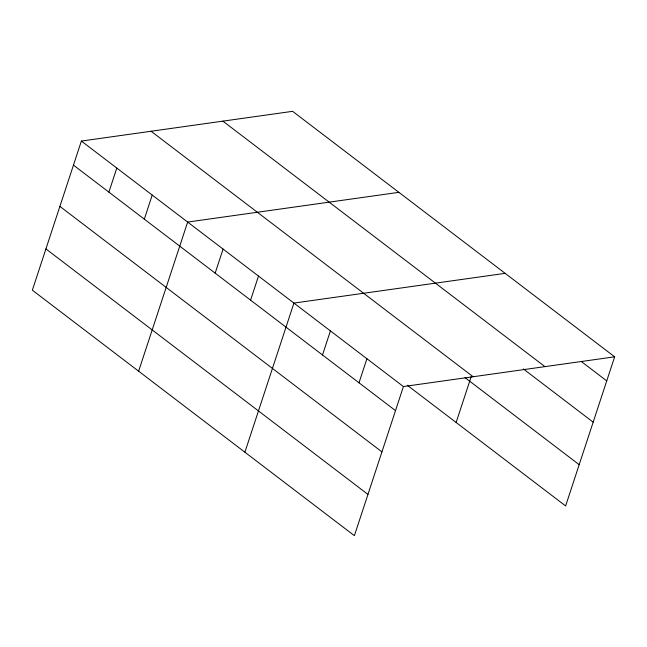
<?xml version="1.0" encoding="UTF-8"?>
<svg xmlns="http://www.w3.org/2000/svg" width="647" height="647" viewBox="0 0 647 647"><rect width="100%" height="100%" fill="white"/><g stroke="black" fill="none" stroke-linecap="round" stroke-linejoin="round"><path stroke-width="0.97" d="M614.65 356.82L292.614 111.324L81.376 141.062L32.35 290.18L354.386 535.676L403.421 386.55L614.65 356.82L565.624 505.938L407.319 385.272M108.89 192.135L116.8 168.066M144.313 219.139L152.231 195.07M138.62 371.192L187.654 222.075L398.884 192.337M215.16 273.147L223.078 249.079M250.583 300.151L258.501 276.075M244.898 452.204L293.924 303.079L505.153 273.349M322.505 354.977L330.423 330.908M359.004 382.798L366.922 358.729M456.127 422.475L471.251 376.481M581.346 361.536L606.732 380.889M222.908 121.143L544.944 366.631M523.342 368.927L593.17 422.159M151.083 131.252L473.127 376.74M464.975 377.605L579.186 464.675M81.376 141.062L403.421 386.55M73.467 165.131L395.503 410.619M59.896 206.401L381.94 451.889M45.921 248.917L367.957 494.405"/></g></svg>
